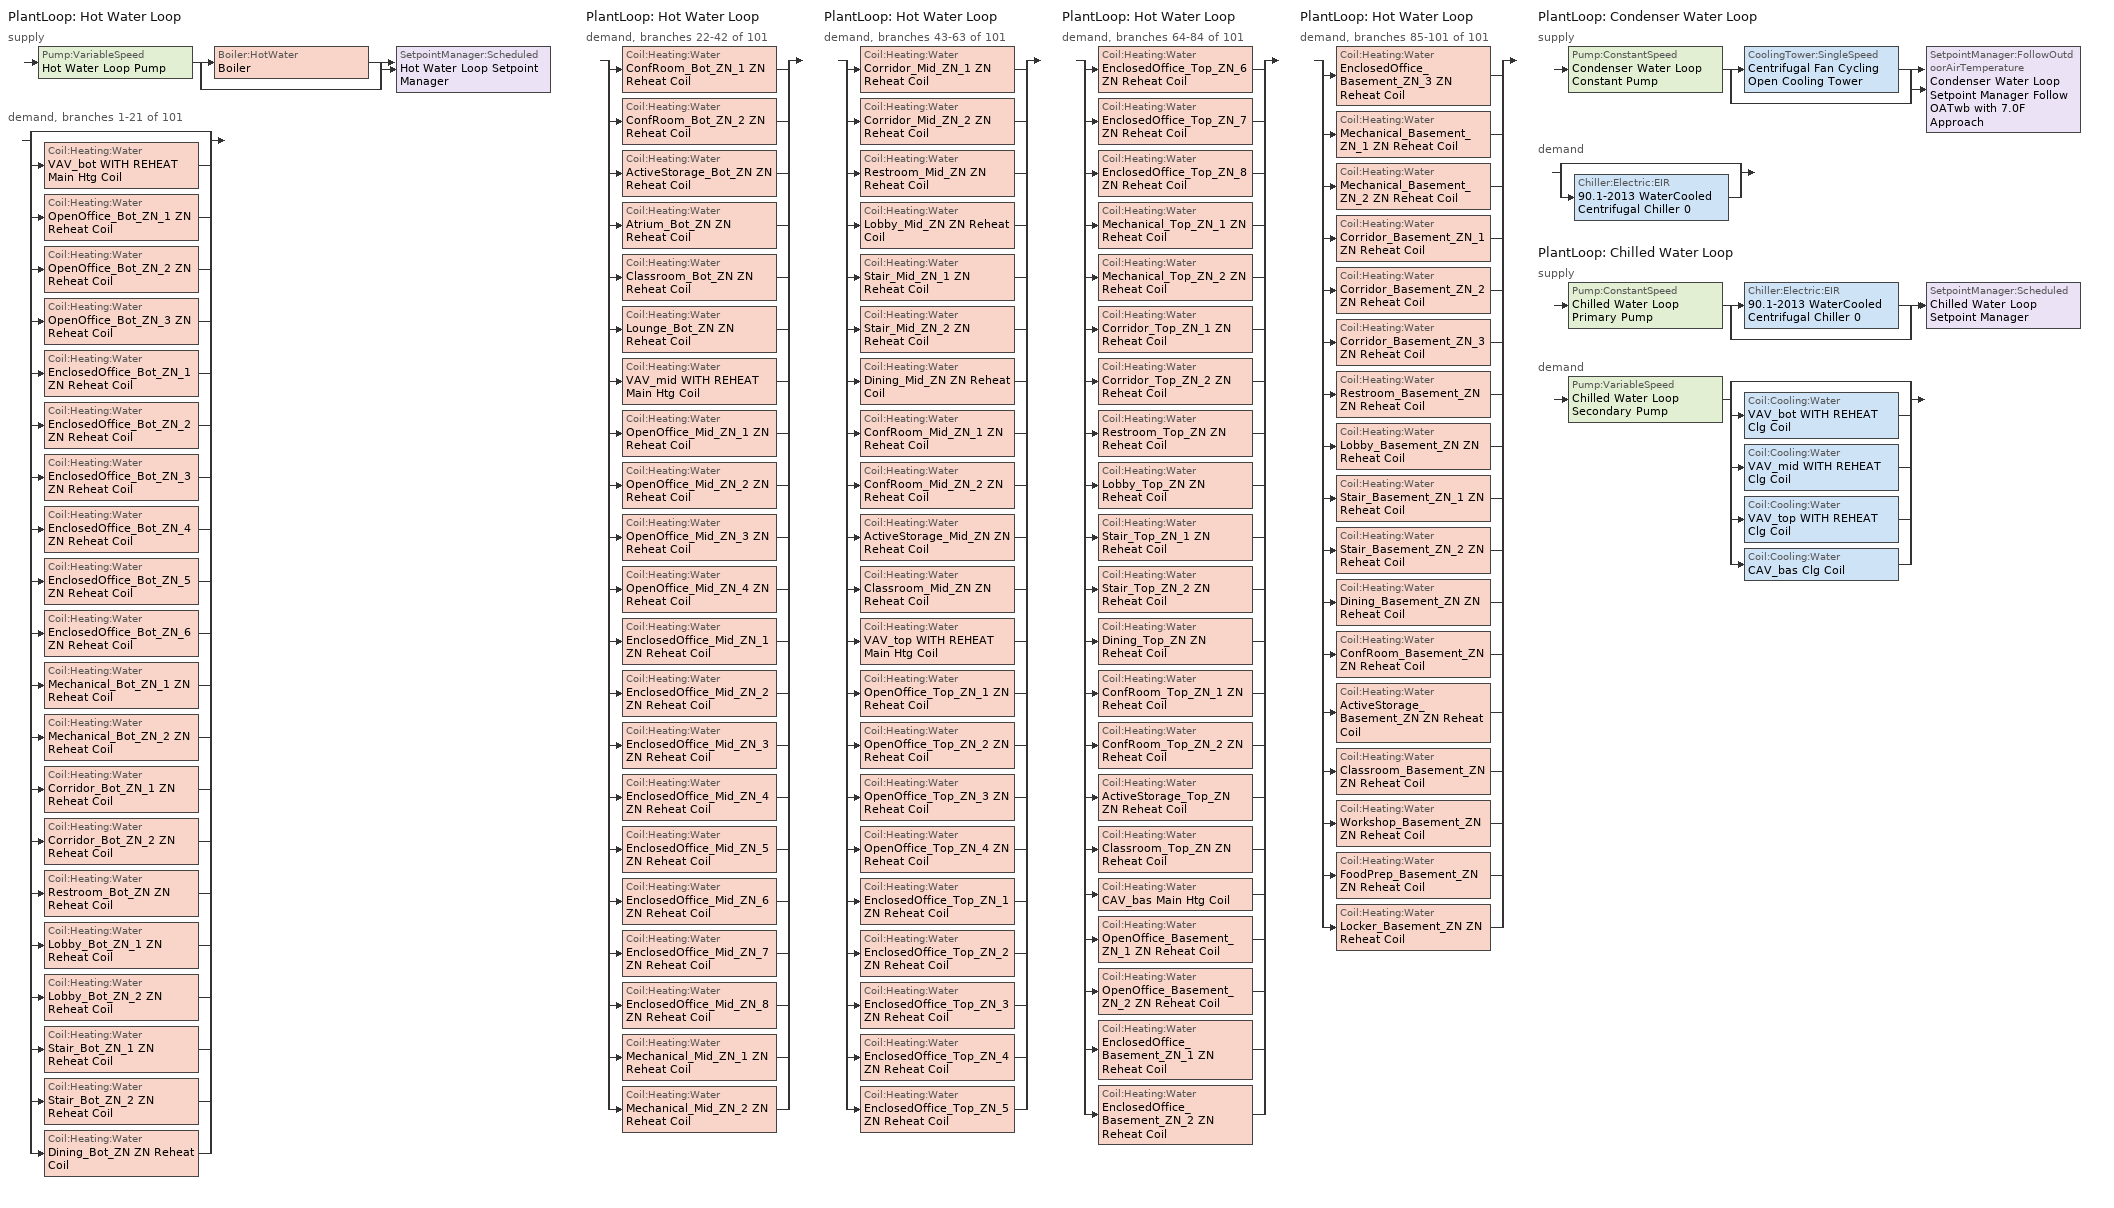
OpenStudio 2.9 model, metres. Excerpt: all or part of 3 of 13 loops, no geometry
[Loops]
PlantLoop 'Hot Water Loop'
 supply: Pump:VariableSpeed 'Hot Water Loop Pump' > split
  | Boiler:HotWater 'Boiler'
  | bypass
  join > SetpointManager:Scheduled 'Hot Water Loop Setpoint Manager'
 demand, branches 1-21 of 101: split
  | bypass
  | Coil:Heating:Water 'VAV_bot WITH REHEAT Main Htg Coil'
  | Coil:Heating:Water 'OpenOffice_Bot_ZN_1 ZN Reheat Coil'
  | Coil:Heating:Water 'OpenOffice_Bot_ZN_2 ZN Reheat Coil'
  | Coil:Heating:Water 'OpenOffice_Bot_ZN_3 ZN Reheat Coil'
  | Coil:Heating:Water 'EnclosedOffice_Bot_ZN_1 ZN Reheat Coil'
  | Coil:Heating:Water 'EnclosedOffice_Bot_ZN_2 ZN Reheat Coil'
  | Coil:Heating:Water 'EnclosedOffice_Bot_ZN_3 ZN Reheat Coil'
  | Coil:Heating:Water 'EnclosedOffice_Bot_ZN_4 ZN Reheat Coil'
  | Coil:Heating:Water 'EnclosedOffice_Bot_ZN_5 ZN Reheat Coil'
  | Coil:Heating:Water 'EnclosedOffice_Bot_ZN_6 ZN Reheat Coil'
  | Coil:Heating:Water 'Mechanical_Bot_ZN_1 ZN Reheat Coil'
  | Coil:Heating:Water 'Mechanical_Bot_ZN_2 ZN Reheat Coil'
  | Coil:Heating:Water 'Corridor_Bot_ZN_1 ZN Reheat Coil'
  | Coil:Heating:Water 'Corridor_Bot_ZN_2 ZN Reheat Coil'
  | Coil:Heating:Water 'Restroom_Bot_ZN ZN Reheat Coil'
  | Coil:Heating:Water 'Lobby_Bot_ZN_1 ZN Reheat Coil'
  | Coil:Heating:Water 'Lobby_Bot_ZN_2 ZN Reheat Coil'
  | Coil:Heating:Water 'Stair_Bot_ZN_1 ZN Reheat Coil'
  | Coil:Heating:Water 'Stair_Bot_ZN_2 ZN Reheat Coil'
  | Coil:Heating:Water 'Dining_Bot_ZN ZN Reheat Coil'
PlantLoop 'Hot Water Loop'
 demand, branches 22-42 of 101: split
  | Coil:Heating:Water 'ConfRoom_Bot_ZN_1 ZN Reheat Coil'
  | Coil:Heating:Water 'ConfRoom_Bot_ZN_2 ZN Reheat Coil'
  | Coil:Heating:Water 'ActiveStorage_Bot_ZN ZN Reheat Coil'
  | Coil:Heating:Water 'Atrium_Bot_ZN ZN Reheat Coil'
  | Coil:Heating:Water 'Classroom_Bot_ZN ZN Reheat Coil'
  | Coil:Heating:Water 'Lounge_Bot_ZN ZN Reheat Coil'
  | Coil:Heating:Water 'VAV_mid WITH REHEAT Main Htg Coil'
  | Coil:Heating:Water 'OpenOffice_Mid_ZN_1 ZN Reheat Coil'
  | Coil:Heating:Water 'OpenOffice_Mid_ZN_2 ZN Reheat Coil'
  | Coil:Heating:Water 'OpenOffice_Mid_ZN_3 ZN Reheat Coil'
  | Coil:Heating:Water 'OpenOffice_Mid_ZN_4 ZN Reheat Coil'
  | Coil:Heating:Water 'EnclosedOffice_Mid_ZN_1 ZN Reheat Coil'
  | Coil:Heating:Water 'EnclosedOffice_Mid_ZN_2 ZN Reheat Coil'
  | Coil:Heating:Water 'EnclosedOffice_Mid_ZN_3 ZN Reheat Coil'
  | Coil:Heating:Water 'EnclosedOffice_Mid_ZN_4 ZN Reheat Coil'
  | Coil:Heating:Water 'EnclosedOffice_Mid_ZN_5 ZN Reheat Coil'
  | Coil:Heating:Water 'EnclosedOffice_Mid_ZN_6 ZN Reheat Coil'
  | Coil:Heating:Water 'EnclosedOffice_Mid_ZN_7 ZN Reheat Coil'
  | Coil:Heating:Water 'EnclosedOffice_Mid_ZN_8 ZN Reheat Coil'
  | Coil:Heating:Water 'Mechanical_Mid_ZN_1 ZN Reheat Coil'
  | Coil:Heating:Water 'Mechanical_Mid_ZN_2 ZN Reheat Coil'
PlantLoop 'Hot Water Loop'
 demand, branches 43-63 of 101: split
  | Coil:Heating:Water 'Corridor_Mid_ZN_1 ZN Reheat Coil'
  | Coil:Heating:Water 'Corridor_Mid_ZN_2 ZN Reheat Coil'
  | Coil:Heating:Water 'Restroom_Mid_ZN ZN Reheat Coil'
  | Coil:Heating:Water 'Lobby_Mid_ZN ZN Reheat Coil'
  | Coil:Heating:Water 'Stair_Mid_ZN_1 ZN Reheat Coil'
  | Coil:Heating:Water 'Stair_Mid_ZN_2 ZN Reheat Coil'
  | Coil:Heating:Water 'Dining_Mid_ZN ZN Reheat Coil'
  | Coil:Heating:Water 'ConfRoom_Mid_ZN_1 ZN Reheat Coil'
  | Coil:Heating:Water 'ConfRoom_Mid_ZN_2 ZN Reheat Coil'
  | Coil:Heating:Water 'ActiveStorage_Mid_ZN ZN Reheat Coil'
  | Coil:Heating:Water 'Classroom_Mid_ZN ZN Reheat Coil'
  | Coil:Heating:Water 'VAV_top WITH REHEAT Main Htg Coil'
  | Coil:Heating:Water 'OpenOffice_Top_ZN_1 ZN Reheat Coil'
  | Coil:Heating:Water 'OpenOffice_Top_ZN_2 ZN Reheat Coil'
  | Coil:Heating:Water 'OpenOffice_Top_ZN_3 ZN Reheat Coil'
  | Coil:Heating:Water 'OpenOffice_Top_ZN_4 ZN Reheat Coil'
  | Coil:Heating:Water 'EnclosedOffice_Top_ZN_1 ZN Reheat Coil'
  | Coil:Heating:Water 'EnclosedOffice_Top_ZN_2 ZN Reheat Coil'
  | Coil:Heating:Water 'EnclosedOffice_Top_ZN_3 ZN Reheat Coil'
  | Coil:Heating:Water 'EnclosedOffice_Top_ZN_4 ZN Reheat Coil'
  | Coil:Heating:Water 'EnclosedOffice_Top_ZN_5 ZN Reheat Coil'
PlantLoop 'Hot Water Loop'
 demand, branches 64-84 of 101: split
  | Coil:Heating:Water 'EnclosedOffice_Top_ZN_6 ZN Reheat Coil'
  | Coil:Heating:Water 'EnclosedOffice_Top_ZN_7 ZN Reheat Coil'
  | Coil:Heating:Water 'EnclosedOffice_Top_ZN_8 ZN Reheat Coil'
  | Coil:Heating:Water 'Mechanical_Top_ZN_1 ZN Reheat Coil'
  | Coil:Heating:Water 'Mechanical_Top_ZN_2 ZN Reheat Coil'
  | Coil:Heating:Water 'Corridor_Top_ZN_1 ZN Reheat Coil'
  | Coil:Heating:Water 'Corridor_Top_ZN_2 ZN Reheat Coil'
  | Coil:Heating:Water 'Restroom_Top_ZN ZN Reheat Coil'
  | Coil:Heating:Water 'Lobby_Top_ZN ZN Reheat Coil'
  | Coil:Heating:Water 'Stair_Top_ZN_1 ZN Reheat Coil'
  | Coil:Heating:Water 'Stair_Top_ZN_2 ZN Reheat Coil'
  | Coil:Heating:Water 'Dining_Top_ZN ZN Reheat Coil'
  | Coil:Heating:Water 'ConfRoom_Top_ZN_1 ZN Reheat Coil'
  | Coil:Heating:Water 'ConfRoom_Top_ZN_2 ZN Reheat Coil'
  | Coil:Heating:Water 'ActiveStorage_Top_ZN ZN Reheat Coil'
  | Coil:Heating:Water 'Classroom_Top_ZN ZN Reheat Coil'
  | Coil:Heating:Water 'CAV_bas Main Htg Coil'
  | Coil:Heating:Water 'OpenOffice_Basement_ZN_1 ZN Reheat Coil'
  | Coil:Heating:Water 'OpenOffice_Basement_ZN_2 ZN Reheat Coil'
  | Coil:Heating:Water 'EnclosedOffice_Basement_ZN_1 ZN Reheat Coil'
  | Coil:Heating:Water 'EnclosedOffice_Basement_ZN_2 ZN Reheat Coil'
PlantLoop 'Hot Water Loop'
 demand, branches 85-101 of 101: split
  | Coil:Heating:Water 'EnclosedOffice_Basement_ZN_3 ZN Reheat Coil'
  | Coil:Heating:Water 'Mechanical_Basement_ZN_1 ZN Reheat Coil'
  | Coil:Heating:Water 'Mechanical_Basement_ZN_2 ZN Reheat Coil'
  | Coil:Heating:Water 'Corridor_Basement_ZN_1 ZN Reheat Coil'
  | Coil:Heating:Water 'Corridor_Basement_ZN_2 ZN Reheat Coil'
  | Coil:Heating:Water 'Corridor_Basement_ZN_3 ZN Reheat Coil'
  | Coil:Heating:Water 'Restroom_Basement_ZN ZN Reheat Coil'
  | Coil:Heating:Water 'Lobby_Basement_ZN ZN Reheat Coil'
  | Coil:Heating:Water 'Stair_Basement_ZN_1 ZN Reheat Coil'
  | Coil:Heating:Water 'Stair_Basement_ZN_2 ZN Reheat Coil'
  | Coil:Heating:Water 'Dining_Basement_ZN ZN Reheat Coil'
  | Coil:Heating:Water 'ConfRoom_Basement_ZN ZN Reheat Coil'
  | Coil:Heating:Water 'ActiveStorage_Basement_ZN ZN Reheat Coil'
  | Coil:Heating:Water 'Classroom_Basement_ZN ZN Reheat Coil'
  | Coil:Heating:Water 'Workshop_Basement_ZN ZN Reheat Coil'
  | Coil:Heating:Water 'FoodPrep_Basement_ZN ZN Reheat Coil'
  | Coil:Heating:Water 'Locker_Basement_ZN ZN Reheat Coil'
PlantLoop 'Condenser Water Loop'
 supply: Pump:ConstantSpeed 'Condenser Water Loop Constant Pump' > split
  | CoolingTower:SingleSpeed 'Centrifugal Fan Cycling Open Cooling Tower'
  | bypass
  join > SetpointManager:FollowOutdoorAirTemperature 'Condenser Water Loop Setpoint Manager Follow OATwb with 7.0F Approach'
 demand: split
  | bypass
  | Chiller:Electric:EIR '90.1-2013 WaterCooled  Centrifugal Chiller 0'
PlantLoop 'Chilled Water Loop'
 supply: Pump:ConstantSpeed 'Chilled Water Loop Primary Pump' > split
  | Chiller:Electric:EIR '90.1-2013 WaterCooled  Centrifugal Chiller 0'
  | bypass
  join > SetpointManager:Scheduled 'Chilled Water Loop Setpoint Manager'
 demand: Pump:VariableSpeed 'Chilled Water Loop Secondary Pump' > split
  | bypass
  | Coil:Cooling:Water 'VAV_bot WITH REHEAT Clg Coil'
  | Coil:Cooling:Water 'VAV_mid WITH REHEAT Clg Coil'
  | Coil:Cooling:Water 'VAV_top WITH REHEAT Clg Coil'
  | Coil:Cooling:Water 'CAV_bas Clg Coil'
[PlantLoop] Glycol Concentration=0; Plant Loop Volume {m3}=Autocalculate; Load Distribution Scheme=Optimal
Name | Fluid Type | Minimum Loop Temperature {C} | Maximum Loop Temperature {C} | Common Pipe Simulation
Hot Water Loop | Water | 10
Condenser Water Loop |  | 5 | 80
Chilled Water Loop |  | 1 | 40 | CommonPipe
[Sizing:Plant] Sizing Option=NonCoincident; Zone Timesteps in Averaging Window=1; Coincident Sizing Factor Mode=None
Name | Loop Type | Design Loop Exit Temperature {C} | Loop Design Temperature Difference {deltaC}
Hot Water Loop | Heating | 82.2222 | 11.1111
Condenser Water Loop | Condenser | 29.4444 | 5.55556
Chilled Water Loop | Cooling | 6.66667 | 5.61111
[SetpointManager:Scheduled] Control Variable=Temperature
Name | Schedule
Hot Water Loop Setpoint Manager | Hot Water Loop Temp - 180F
Chilled Water Loop Setpoint Manager | Chilled Water Loop Temp - 44F
[Pump:VariableSpeed] Motor Efficiency=0.9; Pump Control Type=Intermittent; Skin Loss Radiative Fraction=0.5; Design Power Sizing Method=PowerPerFlowPerPressure; Design Electric Power per Unit Flow Rate {W/(m3/s)}=348701.1; Design Shaft Power per Unit Flow Rate per Unit Head {W-s/m3-Pa}=1.28205; Design Minimum Flow Rate Fraction=0
Name | Rated Pump Head {Pa} | Fraction of Motor Inefficiencies to Fluid Stream | Coefficient 1 of the Part Load Performance Curve | Coefficient 2 of the Part Load Performance Curve | Coefficient 3 of the Part Load Performance Curve | Coefficient 4 of the Part Load Performance Curve
Hot Water Loop Pump | 179344
Chilled Water Loop Secondary Pump | 134508 | 0 | 0 | 0.0205 | 0.4101 | 0.5753
[Boiler:HotWater]
Boiler: Fuel Type=NaturalGas; Nominal Thermal Efficiency=0.78; Efficiency Curve Temperature Evaluation Variable=LeavingBoiler; Design Water Outlet Temperature {C}=82.2222; Minimum Part Load Ratio=0; Maximum Part Load Ratio=1.2; Optimum Part Load Ratio=1; Water Outlet Upper Temperature Limit {C}=95; Boiler Flow Mode=LeavingSetpointModulated; Parasitic Electric Load {W}=0; Sizing Factor=1
[SetpointManager:FollowOutdoorAirTemperature]
Condenser Water Loop Setpoint Manager Follow OATwb with 7.0F Approach: Control Variable=Temperature; Reference Temperature Type=OutdoorAirWetBulb; Offset Temperature Difference {deltaC}=3.88889; Maximum Setpoint Temperature {C}=29.4444; Minimum Setpoint Temperature {C}=21.1111
[Pump:ConstantSpeed] Rated Flow Rate {m3/s}=autosize; Rated Power Consumption {W}=autosize; Motor Efficiency=0.9; Fraction of Motor Inefficiencies to Fluid Stream=0; Pump Control Type=Intermittent; Design Power Sizing Method=PowerPerFlowPerPressure; Design Electric Power per Unit Flow Rate {W/(m3/s)}=348701.1; Design Shaft Power per Unit Flow Rate per Unit Head {W-s/m3-Pa}=1.28205
Name | Rated Pump Head {Pa}
Condenser Water Loop Constant Pump | 148557
Chilled Water Loop Primary Pump | 44836
[CoolingTower:SingleSpeed]
Centrifugal Fan Cycling Open Cooling Tower: Design Water Flow Rate {m3/s}=autosize; Design Air Flow Rate {m3/s}=autosize; Fan Power at Design Air Flow Rate {W}=autosize; U-Factor Times Area Value at Design Air Flow Rate {W/K}=autosize; Air Flow Rate in Free Convection Regime {m3/s}=autosize; U-Factor Times Area Value at Free Convection Air Flow Rate {W/K}=autosize; Performance Input Method=UFactorTimesAreaAndDesignWaterFlowRate; Free Convection Capacity {W}=0; Basin Heater Capacity {W/K}=0; Evaporation Loss Mode=LossFactor; Evaporation Loss Factor {percent/K}=0.2; Drift Loss Percent {percent}=0.008; Blowdown Calculation Mode=ConcentrationRatio; Blowdown Concentration Ratio=3; Capacity Control=FanCycling; Number of Cells=2; Cell Control=MinimalCell; Cell Minimum  Water Flow Rate Fraction=0.33; Cell Maximum Water Flow Rate Fraction=2.5; Sizing Factor=1; Free Convection Air Flow Rate Sizing Factor=0.1; Free Convection U-Factor Times Area Value Sizing Factor=0.1; Heat Rejection Capacity and Nominal Capacity Sizing Ratio=1.25; Free Convection Nominal Capacity Sizing Factor=0.1; Design Inlet Air Dry-Bulb Temperature {C}=35; Design Inlet Air Wet-Bulb Temperature {C}=25.6; Design Approach Temperature {deltaC}=autosize; Design Range Temperature {deltaC}=autosize
[Chiller:Electric:EIR]
90.1-2013 WaterCooled  Centrifugal Chiller 0: Reference Capacity {W}=Autosize; Reference COP {W/W}=5.5; Reference Leaving Chilled Water Temperature {C}=6.66667; Reference Entering Condenser Fluid Temperature {C}=35; Cooling Capacity Function of Temperature Curve=Curve Biquadratic 1; Electric Input to Cooling Output Ratio Function of Temperature Curve=Curve Biquadratic 2; Electric Input to Cooling Output Ratio Function of Part Load Ratio Curve=Curve Quadratic 1; Minimum Part Load Ratio=0.15; Maximum Part Load Ratio=1; Optimum Part Load Ratio=1; Minimum Unloading Ratio=0.25; Condenser Type=WaterCooled; Leaving Chilled Water Lower Temperature Limit {C}=2.22222; Chiller Flow Mode=ConstantFlow; Design Heat Recovery Water Flow Rate {m3/s}=0; Sizing Factor=1; Basin Heater Capacity {W/K}=0; Basin Heater Setpoint Temperature {C}=10
[Coil:Heating:Water] Availability Schedule=Always On Discrete; Rated Inlet Water Temperature {C}=82.2222; Rated Outlet Water Temperature {C}=71.1111
Name | Rated Inlet Air Temperature {C} | Rated Outlet Air Temperature {C}
VAV_bot WITH REHEAT Main Htg Coil; VAV_mid WITH REHEAT Main Htg Coil; VAV_top WITH REHEAT Main Htg Coil | 7.22222 | 12.7778
OpenOffice_Bot_ZN_1 ZN Reheat Coil; OpenOffice_Bot_ZN_2 ZN Reheat Coil; OpenOffice_Bot_ZN_3 ZN Reheat Coil; EnclosedOffice_Bot_ZN_1 ZN Reheat Coil; EnclosedOffice_Bot_ZN_2 ZN Reheat Coil; EnclosedOffice_Bot_ZN_3 ZN Reheat Coil; EnclosedOffice_Bot_ZN_4 ZN Reheat Coil; EnclosedOffice_Bot_ZN_5 ZN Reheat Coil; EnclosedOffice_Bot_ZN_6 ZN Reheat Coil; Mechanical_Bot_ZN_1 ZN Reheat Coil; Mechanical_Bot_ZN_2 ZN Reheat Coil; Corridor_Bot_ZN_1 ZN Reheat Coil; Corridor_Bot_ZN_2 ZN Reheat Coil; Restroom_Bot_ZN ZN Reheat Coil; Lobby_Bot_ZN_1 ZN Reheat Coil; Lobby_Bot_ZN_2 ZN Reheat Coil; Stair_Bot_ZN_1 ZN Reheat Coil; Stair_Bot_ZN_2 ZN Reheat Coil; Dining_Bot_ZN ZN Reheat Coil; ConfRoom_Bot_ZN_1 ZN Reheat Coil; ConfRoom_Bot_ZN_2 ZN Reheat Coil; ActiveStorage_Bot_ZN ZN Reheat Coil; Atrium_Bot_ZN ZN Reheat Coil; Classroom_Bot_ZN ZN Reheat Coil; Lounge_Bot_ZN ZN Reheat Coil; OpenOffice_Mid_ZN_1 ZN Reheat Coil; OpenOffice_Mid_ZN_2 ZN Reheat Coil; OpenOffice_Mid_ZN_3 ZN Reheat Coil; OpenOffice_Mid_ZN_4 ZN Reheat Coil; EnclosedOffice_Mid_ZN_1 ZN Reheat Coil; EnclosedOffice_Mid_ZN_2 ZN Reheat Coil; EnclosedOffice_Mid_ZN_3 ZN Reheat Coil; EnclosedOffice_Mid_ZN_4 ZN Reheat Coil; EnclosedOffice_Mid_ZN_5 ZN Reheat Coil; EnclosedOffice_Mid_ZN_6 ZN Reheat Coil; EnclosedOffice_Mid_ZN_7 ZN Reheat Coil; EnclosedOffice_Mid_ZN_8 ZN Reheat Coil; Mechanical_Mid_ZN_1 ZN Reheat Coil; Mechanical_Mid_ZN_2 ZN Reheat Coil; Corridor_Mid_ZN_1 ZN Reheat Coil; Corridor_Mid_ZN_2 ZN Reheat Coil; Restroom_Mid_ZN ZN Reheat Coil; Lobby_Mid_ZN ZN Reheat Coil; Stair_Mid_ZN_1 ZN Reheat Coil; Stair_Mid_ZN_2 ZN Reheat Coil; Dining_Mid_ZN ZN Reheat Coil; ConfRoom_Mid_ZN_1 ZN Reheat Coil; ConfRoom_Mid_ZN_2 ZN Reheat Coil; ActiveStorage_Mid_ZN ZN Reheat Coil; Classroom_Mid_ZN ZN Reheat Coil; OpenOffice_Top_ZN_1 ZN Reheat Coil; OpenOffice_Top_ZN_2 ZN Reheat Coil; OpenOffice_Top_ZN_3 ZN Reheat Coil; OpenOffice_Top_ZN_4 ZN Reheat Coil; EnclosedOffice_Top_ZN_1 ZN Reheat Coil; EnclosedOffice_Top_ZN_2 ZN Reheat Coil; EnclosedOffice_Top_ZN_3 ZN Reheat Coil; EnclosedOffice_Top_ZN_4 ZN Reheat Coil; EnclosedOffice_Top_ZN_5 ZN Reheat Coil; EnclosedOffice_Top_ZN_6 ZN Reheat Coil; EnclosedOffice_Top_ZN_7 ZN Reheat Coil; EnclosedOffice_Top_ZN_8 ZN Reheat Coil; Mechanical_Top_ZN_1 ZN Reheat Coil; Mechanical_Top_ZN_2 ZN Reheat Coil; Corridor_Top_ZN_1 ZN Reheat Coil; Corridor_Top_ZN_2 ZN Reheat Coil; Restroom_Top_ZN ZN Reheat Coil; Lobby_Top_ZN ZN Reheat Coil; Stair_Top_ZN_1 ZN Reheat Coil; Stair_Top_ZN_2 ZN Reheat Coil; Dining_Top_ZN ZN Reheat Coil; ConfRoom_Top_ZN_1 ZN Reheat Coil; ConfRoom_Top_ZN_2 ZN Reheat Coil; ActiveStorage_Top_ZN ZN Reheat Coil; Classroom_Top_ZN ZN Reheat Coil | 12.7778 | 40
CAV_bas Main Htg Coil | 7.22222 | 16.6667
OpenOffice_Basement_ZN_1 ZN Reheat Coil; OpenOffice_Basement_ZN_2 ZN Reheat Coil; EnclosedOffice_Basement_ZN_1 ZN Reheat Coil; EnclosedOffice_Basement_ZN_2 ZN Reheat Coil; EnclosedOffice_Basement_ZN_3 ZN Reheat Coil; Mechanical_Basement_ZN_1 ZN Reheat Coil; Mechanical_Basement_ZN_2 ZN Reheat Coil; Corridor_Basement_ZN_1 ZN Reheat Coil; Corridor_Basement_ZN_2 ZN Reheat Coil; Corridor_Basement_ZN_3 ZN Reheat Coil; Restroom_Basement_ZN ZN Reheat Coil; Lobby_Basement_ZN ZN Reheat Coil; Stair_Basement_ZN_1 ZN Reheat Coil; Stair_Basement_ZN_2 ZN Reheat Coil; Dining_Basement_ZN ZN Reheat Coil; ConfRoom_Basement_ZN ZN Reheat Coil; ActiveStorage_Basement_ZN ZN Reheat Coil; Classroom_Basement_ZN ZN Reheat Coil; Workshop_Basement_ZN ZN Reheat Coil; FoodPrep_Basement_ZN ZN Reheat Coil; Locker_Basement_ZN ZN Reheat Coil | 16.6667 | 50
[Controller:WaterCoil] Minimum Actuated Flow {m3/s}=0
Name | Water Coil | Action | Controller Convergence Tolerance {deltaC}
VAV_bot WITH REHEAT Main Htg Coil Controller | VAV_bot WITH REHEAT Main Htg Coil | Normal | 0.1
VAV_bot WITH REHEAT Clg Coil Controller | VAV_bot WITH REHEAT Clg Coil | Reverse
OpenOffice_Bot_ZN_1 ZN Reheat Coil Controller | OpenOffice_Bot_ZN_1 ZN Reheat Coil | Normal | 0.1
OpenOffice_Bot_ZN_2 ZN Reheat Coil Controller | OpenOffice_Bot_ZN_2 ZN Reheat Coil | Normal | 0.1
OpenOffice_Bot_ZN_3 ZN Reheat Coil Controller | OpenOffice_Bot_ZN_3 ZN Reheat Coil | Normal | 0.1
EnclosedOffice_Bot_ZN_1 ZN Reheat Coil Controller | EnclosedOffice_Bot_ZN_1 ZN Reheat Coil | Normal | 0.1
EnclosedOffice_Bot_ZN_2 ZN Reheat Coil Controller | EnclosedOffice_Bot_ZN_2 ZN Reheat Coil | Normal | 0.1
EnclosedOffice_Bot_ZN_3 ZN Reheat Coil Controller | EnclosedOffice_Bot_ZN_3 ZN Reheat Coil | Normal | 0.1
EnclosedOffice_Bot_ZN_4 ZN Reheat Coil Controller | EnclosedOffice_Bot_ZN_4 ZN Reheat Coil | Normal | 0.1
EnclosedOffice_Bot_ZN_5 ZN Reheat Coil Controller | EnclosedOffice_Bot_ZN_5 ZN Reheat Coil | Normal | 0.1
EnclosedOffice_Bot_ZN_6 ZN Reheat Coil Controller | EnclosedOffice_Bot_ZN_6 ZN Reheat Coil | Normal | 0.1
Mechanical_Bot_ZN_1 ZN Reheat Coil Controller | Mechanical_Bot_ZN_1 ZN Reheat Coil | Normal | 0.1
Mechanical_Bot_ZN_2 ZN Reheat Coil Controller | Mechanical_Bot_ZN_2 ZN Reheat Coil | Normal | 0.1
Corridor_Bot_ZN_1 ZN Reheat Coil Controller | Corridor_Bot_ZN_1 ZN Reheat Coil | Normal | 0.1
Corridor_Bot_ZN_2 ZN Reheat Coil Controller | Corridor_Bot_ZN_2 ZN Reheat Coil | Normal | 0.1
Restroom_Bot_ZN ZN Reheat Coil Controller | Restroom_Bot_ZN ZN Reheat Coil | Normal | 0.1
Lobby_Bot_ZN_1 ZN Reheat Coil Controller | Lobby_Bot_ZN_1 ZN Reheat Coil | Normal | 0.1
Lobby_Bot_ZN_2 ZN Reheat Coil Controller | Lobby_Bot_ZN_2 ZN Reheat Coil | Normal | 0.1
Stair_Bot_ZN_1 ZN Reheat Coil Controller | Stair_Bot_ZN_1 ZN Reheat Coil | Normal | 0.1
Stair_Bot_ZN_2 ZN Reheat Coil Controller | Stair_Bot_ZN_2 ZN Reheat Coil | Normal | 0.1
Dining_Bot_ZN ZN Reheat Coil Controller | Dining_Bot_ZN ZN Reheat Coil | Normal | 0.1
ConfRoom_Bot_ZN_1 ZN Reheat Coil Controller | ConfRoom_Bot_ZN_1 ZN Reheat Coil | Normal | 0.1
ConfRoom_Bot_ZN_2 ZN Reheat Coil Controller | ConfRoom_Bot_ZN_2 ZN Reheat Coil | Normal | 0.1
ActiveStorage_Bot_ZN ZN Reheat Coil Controller | ActiveStorage_Bot_ZN ZN Reheat Coil | Normal | 0.1
Atrium_Bot_ZN ZN Reheat Coil Controller | Atrium_Bot_ZN ZN Reheat Coil | Normal | 0.1
Classroom_Bot_ZN ZN Reheat Coil Controller | Classroom_Bot_ZN ZN Reheat Coil | Normal | 0.1
Lounge_Bot_ZN ZN Reheat Coil Controller | Lounge_Bot_ZN ZN Reheat Coil | Normal | 0.1
VAV_mid WITH REHEAT Main Htg Coil Controller | VAV_mid WITH REHEAT Main Htg Coil | Normal | 0.1
VAV_mid WITH REHEAT Clg Coil Controller | VAV_mid WITH REHEAT Clg Coil | Reverse
OpenOffice_Mid_ZN_1 ZN Reheat Coil Controller | OpenOffice_Mid_ZN_1 ZN Reheat Coil | Normal | 0.1
OpenOffice_Mid_ZN_2 ZN Reheat Coil Controller | OpenOffice_Mid_ZN_2 ZN Reheat Coil | Normal | 0.1
OpenOffice_Mid_ZN_3 ZN Reheat Coil Controller | OpenOffice_Mid_ZN_3 ZN Reheat Coil | Normal | 0.1
OpenOffice_Mid_ZN_4 ZN Reheat Coil Controller | OpenOffice_Mid_ZN_4 ZN Reheat Coil | Normal | 0.1
EnclosedOffice_Mid_ZN_1 ZN Reheat Coil Controller | EnclosedOffice_Mid_ZN_1 ZN Reheat Coil | Normal | 0.1
EnclosedOffice_Mid_ZN_2 ZN Reheat Coil Controller | EnclosedOffice_Mid_ZN_2 ZN Reheat Coil | Normal | 0.1
EnclosedOffice_Mid_ZN_3 ZN Reheat Coil Controller | EnclosedOffice_Mid_ZN_3 ZN Reheat Coil | Normal | 0.1
EnclosedOffice_Mid_ZN_4 ZN Reheat Coil Controller | EnclosedOffice_Mid_ZN_4 ZN Reheat Coil | Normal | 0.1
EnclosedOffice_Mid_ZN_5 ZN Reheat Coil Controller | EnclosedOffice_Mid_ZN_5 ZN Reheat Coil | Normal | 0.1
EnclosedOffice_Mid_ZN_6 ZN Reheat Coil Controller | EnclosedOffice_Mid_ZN_6 ZN Reheat Coil | Normal | 0.1
EnclosedOffice_Mid_ZN_7 ZN Reheat Coil Controller | EnclosedOffice_Mid_ZN_7 ZN Reheat Coil | Normal | 0.1
EnclosedOffice_Mid_ZN_8 ZN Reheat Coil Controller | EnclosedOffice_Mid_ZN_8 ZN Reheat Coil | Normal | 0.1
Mechanical_Mid_ZN_1 ZN Reheat Coil Controller | Mechanical_Mid_ZN_1 ZN Reheat Coil | Normal | 0.1
Mechanical_Mid_ZN_2 ZN Reheat Coil Controller | Mechanical_Mid_ZN_2 ZN Reheat Coil | Normal | 0.1
Corridor_Mid_ZN_1 ZN Reheat Coil Controller | Corridor_Mid_ZN_1 ZN Reheat Coil | Normal | 0.1
Corridor_Mid_ZN_2 ZN Reheat Coil Controller | Corridor_Mid_ZN_2 ZN Reheat Coil | Normal | 0.1
Restroom_Mid_ZN ZN Reheat Coil Controller | Restroom_Mid_ZN ZN Reheat Coil | Normal | 0.1
Lobby_Mid_ZN ZN Reheat Coil Controller | Lobby_Mid_ZN ZN Reheat Coil | Normal | 0.1
Stair_Mid_ZN_1 ZN Reheat Coil Controller | Stair_Mid_ZN_1 ZN Reheat Coil | Normal | 0.1
Stair_Mid_ZN_2 ZN Reheat Coil Controller | Stair_Mid_ZN_2 ZN Reheat Coil | Normal | 0.1
Dining_Mid_ZN ZN Reheat Coil Controller | Dining_Mid_ZN ZN Reheat Coil | Normal | 0.1
ConfRoom_Mid_ZN_1 ZN Reheat Coil Controller | ConfRoom_Mid_ZN_1 ZN Reheat Coil | Normal | 0.1
ConfRoom_Mid_ZN_2 ZN Reheat Coil Controller | ConfRoom_Mid_ZN_2 ZN Reheat Coil | Normal | 0.1
ActiveStorage_Mid_ZN ZN Reheat Coil Controller | ActiveStorage_Mid_ZN ZN Reheat Coil | Normal | 0.1
Classroom_Mid_ZN ZN Reheat Coil Controller | Classroom_Mid_ZN ZN Reheat Coil | Normal | 0.1
VAV_top WITH REHEAT Main Htg Coil Controller | VAV_top WITH REHEAT Main Htg Coil | Normal | 0.1
VAV_top WITH REHEAT Clg Coil Controller | VAV_top WITH REHEAT Clg Coil | Reverse
OpenOffice_Top_ZN_1 ZN Reheat Coil Controller | OpenOffice_Top_ZN_1 ZN Reheat Coil | Normal | 0.1
OpenOffice_Top_ZN_2 ZN Reheat Coil Controller | OpenOffice_Top_ZN_2 ZN Reheat Coil | Normal | 0.1
OpenOffice_Top_ZN_3 ZN Reheat Coil Controller | OpenOffice_Top_ZN_3 ZN Reheat Coil | Normal | 0.1
OpenOffice_Top_ZN_4 ZN Reheat Coil Controller | OpenOffice_Top_ZN_4 ZN Reheat Coil | Normal | 0.1
EnclosedOffice_Top_ZN_1 ZN Reheat Coil Controller | EnclosedOffice_Top_ZN_1 ZN Reheat Coil | Normal | 0.1
EnclosedOffice_Top_ZN_2 ZN Reheat Coil Controller | EnclosedOffice_Top_ZN_2 ZN Reheat Coil | Normal | 0.1
EnclosedOffice_Top_ZN_3 ZN Reheat Coil Controller | EnclosedOffice_Top_ZN_3 ZN Reheat Coil | Normal | 0.1
EnclosedOffice_Top_ZN_4 ZN Reheat Coil Controller | EnclosedOffice_Top_ZN_4 ZN Reheat Coil | Normal | 0.1
EnclosedOffice_Top_ZN_5 ZN Reheat Coil Controller | EnclosedOffice_Top_ZN_5 ZN Reheat Coil | Normal | 0.1
EnclosedOffice_Top_ZN_6 ZN Reheat Coil Controller | EnclosedOffice_Top_ZN_6 ZN Reheat Coil | Normal | 0.1
EnclosedOffice_Top_ZN_7 ZN Reheat Coil Controller | EnclosedOffice_Top_ZN_7 ZN Reheat Coil | Normal | 0.1
EnclosedOffice_Top_ZN_8 ZN Reheat Coil Controller | EnclosedOffice_Top_ZN_8 ZN Reheat Coil | Normal | 0.1
Mechanical_Top_ZN_1 ZN Reheat Coil Controller | Mechanical_Top_ZN_1 ZN Reheat Coil | Normal | 0.1
Mechanical_Top_ZN_2 ZN Reheat Coil Controller | Mechanical_Top_ZN_2 ZN Reheat Coil | Normal | 0.1
Corridor_Top_ZN_1 ZN Reheat Coil Controller | Corridor_Top_ZN_1 ZN Reheat Coil | Normal | 0.1
Corridor_Top_ZN_2 ZN Reheat Coil Controller | Corridor_Top_ZN_2 ZN Reheat Coil | Normal | 0.1
Restroom_Top_ZN ZN Reheat Coil Controller | Restroom_Top_ZN ZN Reheat Coil | Normal | 0.1
Lobby_Top_ZN ZN Reheat Coil Controller | Lobby_Top_ZN ZN Reheat Coil | Normal | 0.1
Stair_Top_ZN_1 ZN Reheat Coil Controller | Stair_Top_ZN_1 ZN Reheat Coil | Normal | 0.1
Stair_Top_ZN_2 ZN Reheat Coil Controller | Stair_Top_ZN_2 ZN Reheat Coil | Normal | 0.1
Dining_Top_ZN ZN Reheat Coil Controller | Dining_Top_ZN ZN Reheat Coil | Normal | 0.1
ConfRoom_Top_ZN_1 ZN Reheat Coil Controller | ConfRoom_Top_ZN_1 ZN Reheat Coil | Normal | 0.1
ConfRoom_Top_ZN_2 ZN Reheat Coil Controller | ConfRoom_Top_ZN_2 ZN Reheat Coil | Normal | 0.1
ActiveStorage_Top_ZN ZN Reheat Coil Controller | ActiveStorage_Top_ZN ZN Reheat Coil | Normal | 0.1
Classroom_Top_ZN ZN Reheat Coil Controller | Classroom_Top_ZN ZN Reheat Coil | Normal | 0.1
CAV_bas Main Htg Coil Controller | CAV_bas Main Htg Coil | Normal | 0.1
CAV_bas Clg Coil Controller | CAV_bas Clg Coil | Reverse
OpenOffice_Basement_ZN_1 ZN Reheat Coil Controller | OpenOffice_Basement_ZN_1 ZN Reheat Coil | Normal | 0.1
OpenOffice_Basement_ZN_2 ZN Reheat Coil Controller | OpenOffice_Basement_ZN_2 ZN Reheat Coil | Normal | 0.1
EnclosedOffice_Basement_ZN_1 ZN Reheat Coil Controller | EnclosedOffice_Basement_ZN_1 ZN Reheat Coil | Normal | 0.1
EnclosedOffice_Basement_ZN_2 ZN Reheat Coil Controller | EnclosedOffice_Basement_ZN_2 ZN Reheat Coil | Normal | 0.1
EnclosedOffice_Basement_ZN_3 ZN Reheat Coil Controller | EnclosedOffice_Basement_ZN_3 ZN Reheat Coil | Normal | 0.1
Mechanical_Basement_ZN_1 ZN Reheat Coil Controller | Mechanical_Basement_ZN_1 ZN Reheat Coil | Normal | 0.1
Mechanical_Basement_ZN_2 ZN Reheat Coil Controller | Mechanical_Basement_ZN_2 ZN Reheat Coil | Normal | 0.1
Corridor_Basement_ZN_1 ZN Reheat Coil Controller | Corridor_Basement_ZN_1 ZN Reheat Coil | Normal | 0.1
Corridor_Basement_ZN_2 ZN Reheat Coil Controller | Corridor_Basement_ZN_2 ZN Reheat Coil | Normal | 0.1
Corridor_Basement_ZN_3 ZN Reheat Coil Controller | Corridor_Basement_ZN_3 ZN Reheat Coil | Normal | 0.1
Restroom_Basement_ZN ZN Reheat Coil Controller | Restroom_Basement_ZN ZN Reheat Coil | Normal | 0.1
Lobby_Basement_ZN ZN Reheat Coil Controller | Lobby_Basement_ZN ZN Reheat Coil | Normal | 0.1
Stair_Basement_ZN_1 ZN Reheat Coil Controller | Stair_Basement_ZN_1 ZN Reheat Coil | Normal | 0.1
Stair_Basement_ZN_2 ZN Reheat Coil Controller | Stair_Basement_ZN_2 ZN Reheat Coil | Normal | 0.1
Dining_Basement_ZN ZN Reheat Coil Controller | Dining_Basement_ZN ZN Reheat Coil | Normal | 0.1
ConfRoom_Basement_ZN ZN Reheat Coil Controller | ConfRoom_Basement_ZN ZN Reheat Coil | Normal | 0.1
ActiveStorage_Basement_ZN ZN Reheat Coil Controller | ActiveStorage_Basement_ZN ZN Reheat Coil | Normal | 0.1
Classroom_Basement_ZN ZN Reheat Coil Controller | Classroom_Basement_ZN ZN Reheat Coil | Normal | 0.1
Workshop_Basement_ZN ZN Reheat Coil Controller | Workshop_Basement_ZN ZN Reheat Coil | Normal | 0.1
FoodPrep_Basement_ZN ZN Reheat Coil Controller | FoodPrep_Basement_ZN ZN Reheat Coil | Normal | 0.1
Locker_Basement_ZN ZN Reheat Coil Controller | Locker_Basement_ZN ZN Reheat Coil | Normal | 0.1
[Coil:Cooling:Water] Availability Schedule=Always On Discrete; Design Inlet Water Temperature {C}=Autosize; Heat Exchanger Configuration=CrossFlow
VAV_bot WITH REHEAT Clg Coil; VAV_mid WITH REHEAT Clg Coil; VAV_top WITH REHEAT Clg Coil; CAV_bas Clg Coil
[Schedule:Constant]
Always On Discrete: Value=1
[Schedule:Ruleset]
Name | Default Day Schedule
Hot Water Loop Temp - 180F | Hot Water Loop Temp - 180F Default
Chilled Water Loop Temp - 44F | Chilled Water Loop Temp - 44F Default
[Schedule:Day]
Hot Water Loop Temp - 180F Default: 24, 0, 82.2222
Chilled Water Loop Temp - 44F Default: 24, 0, 6.66667
[Curve:Biquadratic] Minimum Value of x=5; Maximum Value of x=10; Minimum Value of y=24; Maximum Value of y=35
Name | Coefficient1 Constant | Coefficient2 x | Coefficient3 x**2 | Coefficient4 y | Coefficient5 y**2 | Coefficient6 x*y
Curve Biquadratic 1 | 1.02152 | 0.0370359 | 0.000233248 | -0.00389405 | -6.52536e-05 | -0.000268045
Curve Biquadratic 2 | 0.701769 | -0.00452016 | 0.00053311 | -0.00549821 | 0.000544579 | -0.000729032
[Curve:Quadratic]
Curve Quadratic 1: Coefficient1 Constant=0.0636912; Coefficient2 x=0.584888; Coefficient3 x**2=0.352803; Minimum Value of x=0; Maximum Value of x=1
